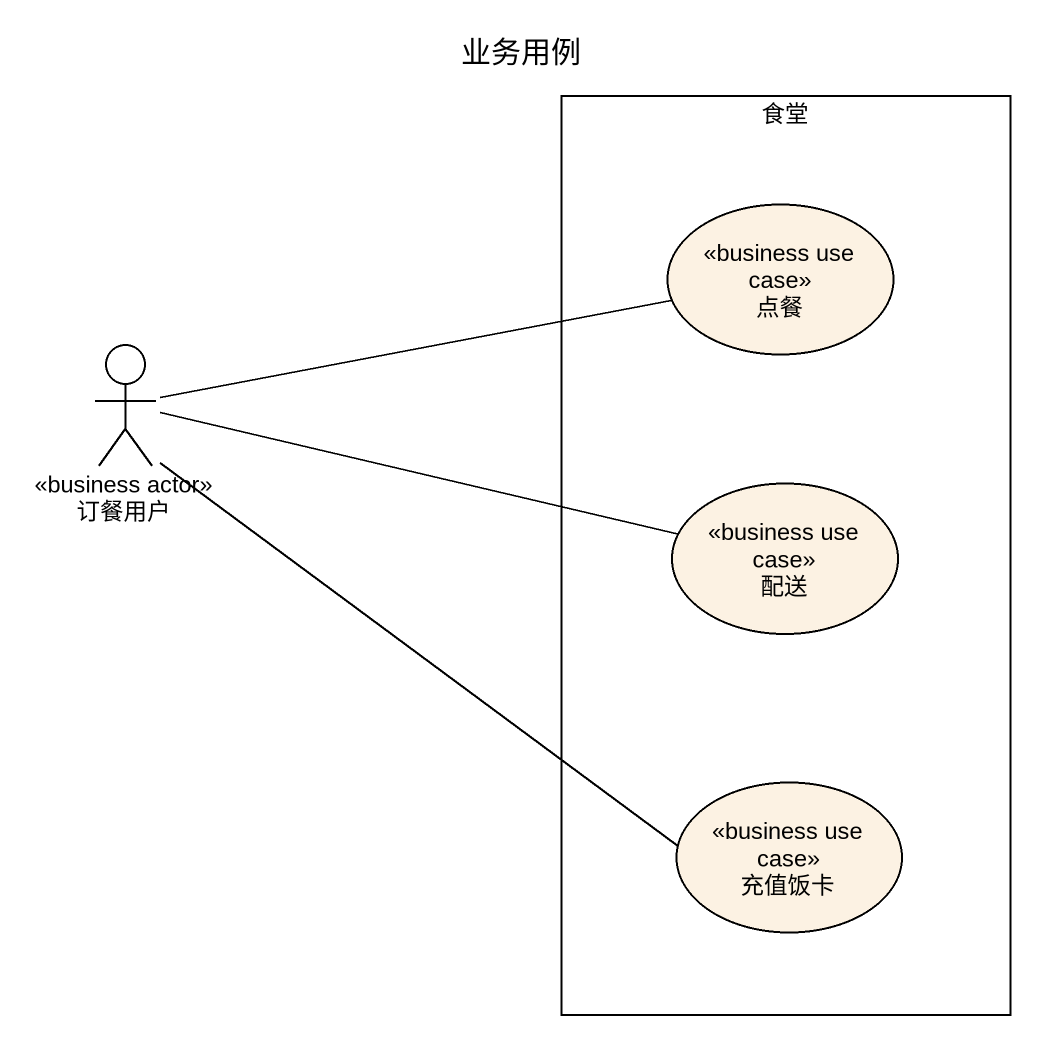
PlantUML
@startuml
title 业务用例
rectangle 食堂 {
  usecase 点餐 <<business use case>>
  usecase 配送 <<business use case>>
  usecase 充值饭卡 <<business use case>>
}
actor 订餐用户 <<business actor>>
订餐用户 -right- 点餐
订餐用户 -right- 配送
订餐用户 -right- 充值饭卡
@enduml
